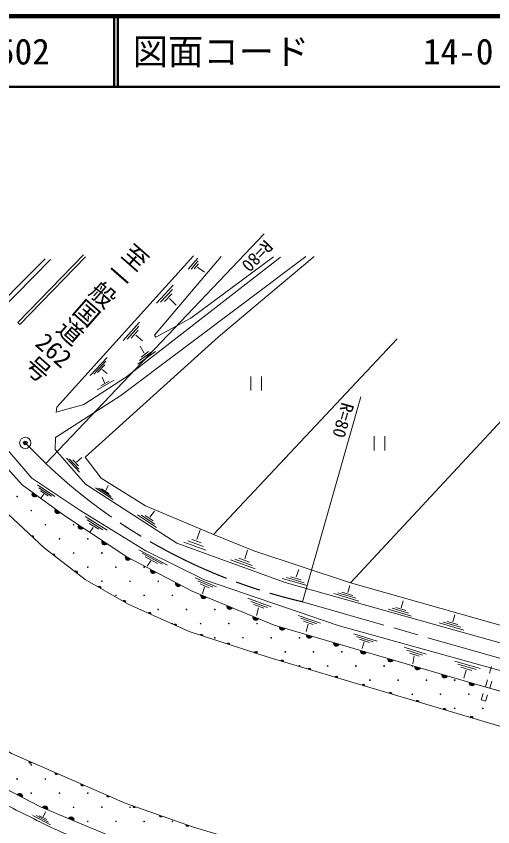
# Model space of a CAD drawing. Units: millimetres, scale not verified. Extents: x 40000 to 680000, y 20000 to 380000.
# Drawn here: x 103863 to 171404, y 265236 to 380000 of the extents above; entities that cross this region are included whole.
import ezdxf
from ezdxf.enums import TextEntityAlignment as Align

# ---------------------------------------------------------------- set-up
doc = ezdxf.new("R2010")
doc.units = ezdxf.units.MM
doc.header["$LTSCALE"] = 1000
doc.header["$PDMODE"] = 32
doc.header["$PDSIZE"] = 500
doc.linetypes.add('CHAIN', pattern=[18.5, 12, -1.5, 3.5, -1.5])
for name, color, linetype, lineweight in [('M-BGD', 7, 'Continuous', 13), ('M-BMK', 2, 'CHAIN', 13), ('M-BMK-SRVR', 3, 'Continuous', 13), ('M-STR-HTXT', 7, 'Continuous', 13), ('M-TTL', 2, 'Continuous', 140), ('M-TTL-LINE', 7, 'Continuous', 50)]:
    doc.layers.add(name, color=color, linetype=linetype, lineweight=lineweight)
for name, color, linetype in [('M-BGD-HTXT', 7, 'Continuous'), ('M-OTRS', 6, 'Continuous'), ('M-TTL-TXT', 7, 'Continuous')]:
    doc.layers.add(name, color=color, linetype=linetype)
doc.styles.add('@ＭＳ ゴシック', font='')
doc.styles.add('ＭＳ ゴシック', font='')
doc.styles.get('@ＭＳ ゴシック').set_extended_font_data('@MS Gothic')
doc.styles.get('ＭＳ ゴシック').set_extended_font_data('MS Gothic')

# ---------------------------------------------------------------- blocks, each defined once
blk = doc.blocks.new('ﾌﾟﾛｯﾄﾏｰｸ-02')
at = {"color": 3, "linetype": 'Continuous', "lineweight": 13}
blk.add_circle((0, 0), 0.5, dxfattribs=at)

msp = doc.modelspace()

# ---------------------------------------------------------------- linework, layer by layer
at = {"layer": 'M-BGD'}
for p, q in [((113402, 346229), (104080, 336613)), ((113689, 345951), (104367, 336335)), ((128220, 344163), (129588, 345753)), ((128660, 344208), (129638, 345344)), ((129100, 344253), (129687, 344934)), ((129557, 344472), (130536, 343743)), ((123749, 339369), (126109, 341917)), ((124325, 339497), (126011, 341317)), ((124902, 339625), (125913, 340717)), ((125567, 340013), (126525, 339069)), ((104080, 336613), (104367, 336335)), ((119006, 334104), (121319, 336667)), ((119577, 334266), (121229, 336096)), ((120149, 334427), (121140, 335526)), ((120805, 334840), (121770, 334023)), ((131846, 306639), (157848, 334329)), ((121997, 332292), (121438, 333283)), ((114337, 329122), (116744, 331669)), ((123624, 332537), (121113, 330724)), ((123126, 332526), (121332, 331231)), ((122628, 332515), (121552, 331738)), ((114862, 329337), (116581, 331156)), ((115387, 329551), (116418, 330643)), ((151225, 299763), (180595, 331339)), ((116023, 329998), (116746, 329402)), ((117735, 328472), (115333, 327079)), ((117035, 328347), (115834, 327651)), ((116434, 327999), (116035, 328892)), ((137121, 329001), (137121, 327001)), ((138621, 329001), (138621, 327001)), ((154583, 320524), (154583, 318524)), ((156083, 320524), (156083, 318524)), ((98809, 320157), (104711, 313644)), ((112828, 315432), (110987, 317412)), ((112754, 315879), (111440, 317293)), ((112681, 316327), (111892, 317175)), ((112413, 316861), (113172, 317518)), ((104711, 313644), (110602, 309354)), ((106865, 313665), (109323, 312021)), ((116562, 312866), (116881, 313544)), ((107092, 313243), (108849, 312069)), ((107320, 312821), (108374, 312116)), ((107764, 312344), (107399, 311791)), ((117597, 311587), (115103, 313240)), ((117320, 311992), (115539, 313173)), ((117044, 312398), (115975, 313107)), ((122822, 309071), (123450, 309923)), ((102720, 309483), (107810, 304735)), ((110602, 309354), (119562, 303445)), ((113619, 309162), (116762, 307226)), ((123754, 307594), (121052, 309414)), ((123525, 308067), (121595, 309366)), ((123296, 308539), (122138, 309319)), ((113919, 308673), (116164, 307290)), ((114219, 308184), (115566, 307354)), ((114793, 307627), (114350, 306998)), ((129478, 305895), (129939, 307303)), ((130716, 304390), (127625, 305522)), ((130390, 304904), (128182, 305713)), ((130063, 305418), (128739, 305903)), ((107810, 304735), (113637, 300262)), ((121264, 304453), (125306, 302285)), ((136242, 303192), (136632, 304388)), ((119562, 303445), (128791, 298619)), ((121710, 303955), (124597, 302407)), ((122156, 303458), (123888, 302530)), ((137708, 301755), (134256, 303033)), ((137313, 302236), (134847, 303149)), ((136917, 302718), (135437, 303266)), ((122934, 302869), (122407, 302119)), ((143550, 300602), (143896, 301679)), ((113637, 300262), (119740, 296765)), ((129227, 300477), (132228, 299206)), ((129584, 300050), (131727, 299142)), ((129941, 299623), (131227, 299078)), ((145084, 299376), (141556, 300390)), ((144667, 299791), (142146, 300515)), ((144249, 300205), (142737, 300639)), ((128791, 298619), (140443, 293781)), ((130537, 299187), (130251, 298204)), ((151553, 298004), (150032, 298456)), ((150840, 298397), (151129, 299397)), ((136704, 297588), (140007, 296379)), ((152423, 297202), (148873, 298258)), ((151988, 297603), (149453, 298357)), ((119740, 296765), (128357, 292865)), ((137112, 297141), (139471, 296277)), ((137520, 296693), (138936, 296176)), ((138186, 296251), (137931, 295153)), ((159469, 295464), (157133, 296173)), ((159074, 295852), (157672, 296277)), ((158421, 296229), (158710, 297214)), ((143809, 295161), (146997, 294088)), ((159865, 295075), (156593, 296069)), ((165735, 294253), (166003, 295230)), ((144195, 294750), (146472, 293983)), ((144581, 294339), (145948, 293879)), ((145218, 293937), (144942, 292906)), ((167293, 293088), (163820, 294116)), ((166864, 293479), (164383, 294214)), ((166435, 293870), (164947, 294311)), ((128357, 292865), (139699, 289181)), ((140443, 293781), (169299, 285353)), ((151707, 292546), (155010, 291494)), ((152109, 292165), (154468, 291413)), ((152510, 291783), (153926, 291332)), ((153171, 291404), (152890, 290479)), ((158828, 290659), (161954, 289690)), ((159228, 290242), (161461, 289550)), ((159628, 289826), (160967, 289411)), ((160266, 289433), (160079, 288321)), ((139699, 289181), (170784, 279955)), ((166018, 288691), (169633, 287639)), ((166455, 288258), (169038, 287507)), ((166892, 287826), (168442, 287375)), ((167614, 287412), (167297, 286282)), ((171242, 287933), (170944, 286978)), ((170645, 286024), (170346, 285070)), ((171268, 285839), (170969, 284884)), ((169299, 285353), (191960, 278867)), ((170048, 284115), (169765, 283212)), ((170671, 283930), (170386, 283018)), ((169765, 283212), (170386, 283018)), ((170784, 279955), (189121, 274512)), ((119325, 268584), (103196, 275589)), ((107383, 268002), (97872, 272936)), ((129009, 265185), (119325, 268584)), ((121216, 262278), (107383, 268002)), ((108737, 265520), (106229, 266826)), ((108461, 265886), (106670, 266818)), ((108186, 266251), (107111, 266810)), ((107703, 266650), (108034, 267364))]:
    msp.add_line(p, q, dxfattribs=at)
for points in [[(108747, 345577), (98800, 335481), (96702, 335459), (91076, 344099)], [(91500, 344479), (97148, 335816), (98488, 336151), (107954, 345662)], [(144886, 345973), (118708, 326276), (109415, 320362), (109385, 318665), (113693, 313752), (126609, 305380), (141969, 299843), (147841, 298191), (160433, 294641), (178673, 289555), (185153, 287751), (189276, 286843), (208707, 307901), (195391, 317476), (193996, 326152)], [(128988, 346096), (109609, 324635), (109520, 323960), (113439, 325042), (119494, 328965), (141330, 345900)], [(146085, 345959), (139682, 340577), (132540, 334618), (113619, 317555), (115896, 314608), (122187, 310656), (131846, 306639), (137540, 304295), (151225, 299763), (174111, 293299), (187639, 289297), (194805, 292836)], [(132923, 346001), (123444, 334829), (123669, 334564), (128588, 337245), (140317, 345944)], [(100046, 321568), (106100, 314597), (113002, 309980), (122245, 304287), (130550, 300202), (149497, 293752), (173113, 287196), (205431, 278137), (210388, 276841), (225905, 273805), (233250, 273135), (243185, 273961), (259539, 278579), (294236, 289986), (318669, 296674), (345620, 302605), (375554, 307772), (433075, 315758), (461096, 319748)], [(98809, 320157), (104711, 313644), (110602, 309354), (119562, 303445), (128791, 298619), (140443, 293781), (169299, 285353), (191960, 278867), (216240, 272739), (229010, 270997), (242160, 271422), (250622, 273118), (286316, 284298), (308703, 291331), (319866, 294602), (332815, 297660), (337816, 298866), (343733, 299826), (363938, 303398), (382714, 306613)], [(95662, 316568), (97875, 314328), (102720, 309483), (107810, 304735), (113637, 300262), (119740, 296765), (128357, 292865), (139699, 289181), (170784, 279955), (189121, 274512), (216734, 267680), (228507, 266518), (236711, 266350), (246557, 267288), (250727, 268324), (283029, 278299), (294102, 281826), (306114, 285644), (318263, 289004), (327329, 291370), (354642, 296824), (360782, 297895), (379826, 300786)], [(76418, 294615), (77682, 293256), (80967, 289967), (84390, 287228), (103196, 275589), (119325, 268584), (129009, 265185), (147272, 259705), (182539, 249389), (188809, 247446), (199258, 243378), (201282, 242127), (207539, 236572), (211761, 231749), (214373, 228360)], [(72930, 290636), (77150, 286674), (81865, 282982), (88161, 278718), (94010, 275101), (97872, 272936), (107383, 268002), (121216, 262278), (138273, 257120), (156131, 251617), (183871, 243747), (192109, 240867), (196552, 238768), (201441, 235732), (205594, 232517), (207827, 230374), (209412, 228360)]]:
    msp.add_lwpolyline(points, dxfattribs=at)
for centre in [(104001, 312000), (104001, 312000), (106001, 310001), (108001, 308001), (108001, 308001), (112001, 308000), (112001, 308000), (110001, 306001), (114001, 306000), (112000, 304000), (112000, 304000), (116001, 304001), (116001, 304001), (114000, 302000), (118000, 302000), (122001, 302000), (116000, 300000), (116000, 300000), (120001, 300000), (120001, 300000), (124000, 300000), (124000, 300000), (118000, 298001), (122001, 298000), (126000, 298000), (130000, 298001), (124001, 296000), (124001, 296000), (128000, 296001), (128000, 296001), (132001, 296000), (132001, 296000), (126000, 294001), (130001, 294000), (134000, 294000), (138000, 294001), (132001, 292000), (132001, 292000), (136000, 292001), (136000, 292001), (140001, 292000), (140001, 292000), (144000, 292000), (144000, 292000), (138000, 290001), (142001, 290000), (146000, 290001), (150001, 290000), (144001, 288001), (144001, 288001), (148000, 288001), (148000, 288001), (152001, 288000), (152001, 288000), (156000, 288000), (156000, 288000), (160001, 288000), (160001, 288000), (154001, 286001), (158000, 286001), (162001, 286000), (166000, 286000), (160001, 284000), (160001, 284000), (164000, 284000), (164000, 284000), (168000, 284001), (168000, 284001), (166000, 282001), (170001, 282000), (106000, 274000), (104000, 272000), (104000, 272000), (108000, 272000), (108000, 272000), (106000, 270000), (110000, 270001), (114000, 270000), (108000, 268001), (108000, 268001), (112001, 268000), (112001, 268000), (116000, 268000), (116000, 268000), (120000, 268001), (120000, 268001), (114001, 266000), (118000, 266001), (122001, 266000), (126000, 266000)]:
    msp.add_circle(centre, 50, dxfattribs=at)
for centre, radius, start, end in [((106496, 312344), 400, 143.93176, 323.93176), ((106496, 312344), 300, 143.93176, 323.93176), ((106496, 312344), 200, 143.93176, 323.93176), ((106496, 312344), 100, 143.93176, 323.93176), ((109729, 309989), 400, 143.93176, 323.93176), ((109729, 309989), 300, 143.93176, 323.93176), ((109729, 309989), 200, 143.93176, 323.93176), ((109729, 309989), 100, 143.93176, 323.93176), ((113040, 307746), 400, 146.59641, 326.59641), ((113040, 307746), 300, 146.59641, 326.59641), ((113040, 307746), 200, 146.59641, 326.59641), ((113040, 307746), 100, 146.59641, 326.59641), ((106131, 306301), 200, 316.99285, 136.99285), ((106131, 306301), 100, 316.99285, 136.99285), ((116379, 305544), 400, 146.59641, 326.59641), ((116379, 305544), 300, 146.59641, 326.59641), ((116379, 305544), 200, 146.59641, 326.59641), ((116379, 305544), 100, 146.59641, 326.59641), ((109162, 303698), 200, 322.49157, 142.49157), ((109162, 303698), 100, 322.49157, 142.49157), ((119728, 303358), 400, 152.39432, 332.39432), ((119728, 303358), 300, 152.39432, 332.39432), ((119728, 303358), 200, 152.39432, 332.39432), ((119728, 303358), 100, 152.39432, 332.39432), ((112335, 301262), 200, 322.49157, 142.49157), ((112335, 301262), 100, 322.49157, 142.49157), ((123273, 301504), 400, 152.39432, 332.39432), ((123273, 301504), 300, 152.39432, 332.39432), ((123273, 301504), 200, 152.39432, 332.39432), ((123273, 301504), 100, 152.39432, 332.39432), ((126817, 299651), 400, 152.39432, 332.39432), ((126817, 299651), 300, 152.39432, 332.39432), ((126817, 299651), 200, 152.39432, 332.39432), ((126817, 299651), 100, 152.39432, 332.39432), ((115683, 299090), 200, 330.17993, 150.17993), ((115683, 299090), 100, 330.17993, 150.17993), ((119153, 297101), 200, 330.17993, 150.17993), ((130428, 297939), 400, 157.4538, 337.4538), ((130428, 297939), 300, 157.4538, 337.4538), ((130428, 297939), 200, 157.4538, 337.4538), ((130428, 297939), 100, 157.4538, 337.4538), ((119153, 297101), 100, 330.17993, 150.17993), ((134123, 296405), 400, 157.4538, 337.4538), ((134123, 296405), 300, 157.4538, 337.4538), ((134123, 296405), 200, 157.4538, 337.4538), ((134123, 296405), 100, 157.4538, 337.4538), ((122768, 295394), 200, 335.65304, 155.65304), ((122768, 295394), 100, 335.65304, 155.65304), ((137817, 294871), 400, 157.4538, 337.4538), ((137817, 294871), 300, 157.4538, 337.4538), ((137817, 294871), 200, 157.4538, 337.4538), ((126413, 293745), 200, 335.65304, 155.65304), ((126413, 293745), 100, 335.65304, 155.65304), ((137817, 294871), 100, 157.4538, 337.4538), ((141553, 293457), 400, 163.71852, 343.71852), ((141553, 293457), 300, 163.71852, 343.71852), ((141553, 293457), 200, 163.71852, 343.71852), ((141553, 293457), 100, 163.71852, 343.71852), ((130132, 292289), 200, 342.00604, 162.00604), ((130132, 292289), 100, 342.00604, 162.00604), ((145393, 292336), 400, 163.71852, 343.71852), ((145393, 292336), 300, 163.71852, 343.71852), ((145393, 292336), 200, 163.71852, 343.71852), ((145393, 292336), 100, 163.71852, 343.71852), ((133936, 291053), 200, 342.00604, 162.00604), ((133936, 291053), 100, 342.00604, 162.00604), ((149232, 291214), 400, 163.71852, 343.71852), ((149232, 291214), 300, 163.71852, 343.71852), ((149232, 291214), 200, 163.71852, 343.71852), ((149232, 291214), 100, 163.71852, 343.71852), ((137740, 289817), 200, 342.00604, 162.00604), ((137740, 289817), 100, 342.00604, 162.00604), ((153072, 290093), 400, 163.71852, 343.71852), ((153072, 290093), 300, 163.71852, 343.71852), ((153072, 290093), 200, 163.71852, 343.71852), ((153072, 290093), 100, 163.71852, 343.71852), ((141559, 288629), 200, 343.4689, 163.4689), ((141559, 288629), 100, 343.4689, 163.4689), ((156912, 288971), 400, 163.71852, 343.71852), ((156912, 288971), 300, 163.71852, 343.71852), ((156912, 288971), 200, 163.71852, 343.71852), ((156912, 288971), 100, 163.71852, 343.71852), ((145394, 287491), 200, 343.4689, 163.4689), ((145394, 287491), 100, 343.4689, 163.4689), ((160751, 287850), 400, 163.71852, 343.71852), ((160751, 287850), 300, 163.71852, 343.71852), ((160751, 287850), 200, 163.71852, 343.71852), ((160751, 287850), 100, 163.71852, 343.71852), ((149229, 286353), 200, 343.4689, 163.4689), ((149229, 286353), 100, 343.4689, 163.4689), ((164591, 286728), 400, 163.71852, 343.71852), ((164591, 286728), 300, 163.71852, 343.71852), ((164591, 286728), 200, 163.71852, 343.71852), ((164591, 286728), 100, 163.71852, 343.71852), ((153063, 285215), 200, 343.4689, 163.4689), ((153063, 285215), 100, 343.4689, 163.4689), ((168430, 285607), 400, 163.71852, 343.71852), ((168430, 285607), 300, 163.71852, 343.71852), ((168430, 285607), 200, 163.71852, 343.71852), ((168430, 285607), 100, 163.71852, 343.71852), ((156898, 284077), 200, 343.4689, 163.4689), ((156898, 284077), 100, 343.4689, 163.4689), ((160733, 282938), 200, 343.4689, 163.4689), ((160733, 282938), 100, 343.4689, 163.4689), ((164567, 281800), 200, 343.4689, 163.4689), ((164567, 281800), 100, 343.4689, 163.4689), ((168402, 280662), 200, 343.4689, 163.4689), ((168402, 280662), 100, 343.4689, 163.4689), ((105887, 274420), 200, 156.5244, 336.5244), ((105887, 274420), 100, 156.5244, 336.5244), ((109556, 272827), 200, 156.5244, 336.5244), ((109556, 272827), 100, 156.5244, 336.5244), ((113225, 271233), 200, 156.5244, 336.5244), ((113225, 271233), 100, 156.5244, 336.5244), ((104372, 269564), 400, 332.58065, 152.58065), ((104372, 269564), 300, 332.58065, 152.58065), ((104372, 269564), 200, 332.58065, 152.58065), ((116894, 269640), 200, 156.5244, 336.5244), ((104372, 269564), 100, 332.58065, 152.58065), ((116894, 269640), 100, 156.5244, 336.5244), ((107945, 267769), 400, 337.52036, 157.52036), ((107945, 267769), 300, 337.52036, 157.52036), ((107945, 267769), 200, 337.52036, 157.52036), ((107945, 267769), 100, 337.52036, 157.52036), ((120598, 268137), 200, 160.65849, 340.65849), ((120598, 268137), 100, 160.65849, 340.65849), ((111641, 266240), 400, 337.52036, 157.52036), ((111641, 266240), 300, 337.52036, 157.52036), ((111641, 266240), 200, 337.52036, 157.52036), ((111641, 266240), 100, 337.52036, 157.52036), ((124372, 266812), 200, 160.65849, 340.65849), ((124372, 266812), 100, 160.65849, 340.65849), ((128147, 265487), 200, 160.65849, 340.65849), ((128147, 265487), 100, 160.65849, 340.65849)]:
    msp.add_arc(centre, radius, start, end, dxfattribs=at)
msp.add_open_spline([(71928, 289493), (72551, 288895), (73157, 288279), (73797, 287699), (74774, 286811), (75800, 285978), (76803, 285119), (78246, 283882), (79643, 282591), (81134, 281413), (82252, 280530), (83413, 279702), (84587, 278897), (85571, 278224), (86582, 277593), (87594, 276962), (89005, 276083), (90437, 275237), (91866, 274387), (94412, 272874), (96935, 271319), (99531, 269892), (102083, 268491), (104688, 267189), (107301, 265904), (108324, 265400), (109343, 264882), (110396, 264445), (111381, 264036), (112401, 263722), (113403, 263358), (115592, 262563), (117769, 261734), (119967, 260962), (121824, 260309), (123689, 259675), (125563, 259072), (128028, 258278), (130515, 257554), (132990, 256794), (136739, 255644), (140484, 254481), (144235, 253338), (149426, 251755), (154626, 250204), (159819, 248627), (163526, 247501), (167225, 246346), (170937, 245233), (176962, 243428), (183004, 241683), (189038, 239909)], degree=3, knots=[0, 0, 0, 0, 1, 1, 1, 2, 2, 2, 3, 3, 3, 4, 4, 4, 5, 5, 5, 6, 6, 6, 7, 7, 7, 8, 8, 8, 9, 9, 9, 10, 10, 10, 11, 11, 11, 12, 12, 12, 13, 13, 13, 14, 14, 14, 15, 15, 15, 16, 16, 16, 17, 17, 17, 17], dxfattribs=at)
at = {"layer": 'M-BMK'}
for p, q in [((105149, 319578), (108069, 316666)), ((144421, 297096), (195753, 282422))]:
    msp.add_line(p, q, dxfattribs=at)
msp.add_arc((162088, 373461), 78382, 226.43466, 256.97399, dxfattribs=at)
at = {"layer": 'M-BMK-SRVR'}
for p, q in [((139003, 349188), (108069, 316666)), ((152703, 326121), (144421, 297096))]:
    msp.add_line(p, q, dxfattribs=at)
at = {"layer": 'M-OTRS'}
msp.add_point((105149, 319578), dxfattribs=at)
at = {"layer": 'M-STR-HTXT'}
msp.add_open_spline([(71310, 272549), (72813, 271533), (74285, 270469), (75820, 269502), (78301, 267940), (80851, 266488), (83411, 265059), (85391, 263954), (87374, 262851), (89417, 261867), (91624, 260803), (93899, 259886), (96159, 258942), (99023, 257746), (101881, 256528), (104799, 255470), (107248, 254582), (109743, 253824), (112234, 253059), (117409, 251470), (122629, 250032), (127831, 248538), (134357, 246663), (140894, 244827), (147422, 242962), (154022, 241077), (160624, 239201), (167215, 237286), (171539, 236029), (175821, 234618), (180175, 233468), (183085, 232699), (186016, 232008), (188966, 231408), (191663, 230860), (194379, 230395), (197104, 230002), (199973, 229587), (202853, 229224), (205744, 228997), (210586, 228617), (215446, 228342), (220303, 228398), (226175, 228466), (232058, 228797), (237885, 229529), (244626, 230375), (251253, 231961), (257916, 233290), (264587, 234621), (271230, 236092), (277883, 237510), (287356, 239528), (296832, 241532), (306291, 243613), (311093, 244669), (315875, 245820), (320682, 246853), (325946, 247984), (331232, 249012), (336506, 250093), (341404, 251097), (346287, 252176), (351199, 253107), (356234, 254062), (361289, 254909), (366345, 255744), (372916, 256831), (379512, 257769), (386087, 258834), (397198, 260633), (408279, 262618), (419392, 264410), (431210, 266315), (443064, 267999), (454882, 269910), (459018, 270579), (463145, 271303), (467277, 271999)], degree=3, knots=[0, 0, 0, 0, 1, 1, 1, 2, 2, 2, 3, 3, 3, 4, 4, 4, 5, 5, 5, 6, 6, 6, 7, 7, 7, 8, 8, 8, 9, 9, 9, 10, 10, 10, 11, 11, 11, 12, 12, 12, 13, 13, 13, 14, 14, 14, 15, 15, 15, 16, 16, 16, 17, 17, 17, 18, 18, 18, 19, 19, 19, 20, 20, 20, 21, 21, 21, 22, 22, 22, 23, 23, 23, 24, 24, 24, 25, 25, 25, 26, 26, 26, 26], dxfattribs=at)
at = {"layer": 'M-TTL'}
msp.add_line((680000, 380000), (40000, 380000), dxfattribs=at)
at = {"layer": 'M-TTL-LINE'}
for p, q in [((117750, 380000), (117750, 370000)), ((118250, 380000), (118250, 370000)), ((40000, 370000), (680000, 370000))]:
    msp.add_line(p, q, dxfattribs=at)

# ---------------------------------------------------------------- block references
at = {"layer": 'M-BMK-SRVR', "xscale": 1600, "yscale": 1600, "rotation": 90}
msp.add_blockref('ﾌﾟﾛｯﾄﾏｰｸ-02', (105149, 319578), dxfattribs=at)

# ---------------------------------------------------------------- texts
at = {"layer": 'M-BGD-HTXT'}
for s, rotation, style, p in [('至一般国道\u3000号', 228.802, '@ＭＳ ゴシック', (113843, 338012)), ('262', 318.802, 'ＭＳ ゴシック', (109193, 332700))]:
    msp.add_text(s, height=2566, rotation=rotation, dxfattribs=dict(at, style=style)).set_placement(p, align=Align.MIDDLE_CENTER)
at = {"layer": 'M-BMK-SRVR', "style": 'ＭＳ ゴシック'}
for rotation, p in [(226.433, (138695, 348864)), (254.076, (149483, 325586))]:
    msp.add_text('R=80', height=1833, rotation=rotation, dxfattribs=at).set_placement(p, align=Align.BOTTOM_LEFT)
at = {"layer": 'M-TTL-TXT', "style": 'ＭＳ ゴシック'}
for s, p in [('502', (101142, 375000)), ('図面コード', (120380, 375000)), ('14-0', (161521, 375000))]:
    msp.add_text(s, height=3666, dxfattribs=at).set_placement(p, align=Align.MIDDLE_LEFT)

doc.saveas('drawing.dxf')
